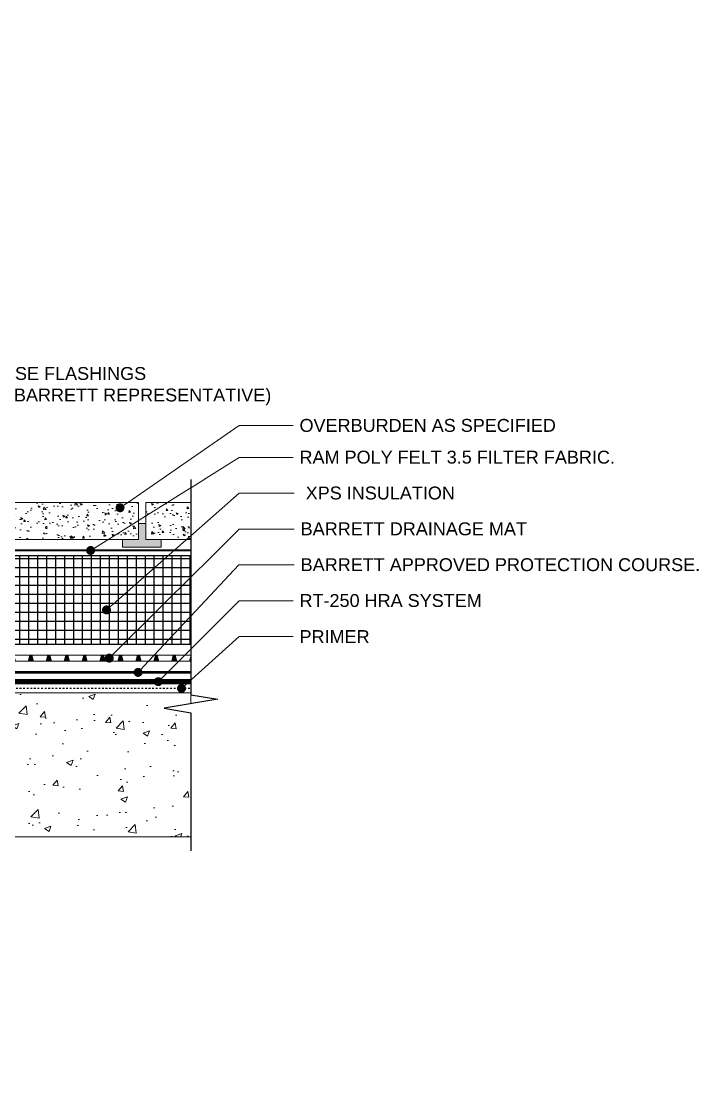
# Model space of a CAD drawing. Header units: inches. Extents: x -0.6 to 87.1, y 0 to 63.4.
# Drawn here: x 49.3 to 87.1, y 1.5 to 61.4 of the extents above; entities that cross this region are included whole.
import ezdxf
from ezdxf import colors
from ezdxf.entities.mleader import LeaderData, LeaderLine
from ezdxf.math import Vec2, Vec3

# ---------------------------------------------------------------- set-up
doc = ezdxf.new("R2010")
doc.units = ezdxf.units.IN
doc.header["$MEASUREMENT"] = 0
doc.set_wipeout_variables(frame=1)
for name, pattern in [('Dash', [0.25, 0.125, -0.125]), ('Dashed - Dense', [0.8, 0.5, -0.3]), ('DASHED2', [0.1875, 0.125, -0.0625]), ('Wipeout_Contour', [39.370079, 0, -39.370079])]:
    doc.linetypes.add(name, pattern=pattern)
for name, color, linetype, lineweight in [('Drainage Mat', 191, 'Continuous', 0), ('Others', 190, 'Continuous', 0), ('RAM POLY FELT 3.5 FILTER FABRIC.', 4, 'Dash', 0), ('RT-250 HRA SYSTEM LIQUID', 241, 'Continuous', 0), ('RT-250 HRA SYSTEM MESH', 3, 'Continuous', 0), ('Text', 20, 'Continuous', 0)]:
    doc.layers.add(name, color=color, linetype=linetype, lineweight=lineweight)
for name, color, linetype in [('Insulation Border', 8, 'Continuous'), ('Insulation Foam', 9, 'Continuous'), ('Primer', 32, 'DASHED2')]:
    doc.layers.add(name, color=color, linetype=linetype)
doc.layers.add('Protection Course', color=99, linetype='Dashed - Dense', lineweight=0, true_color=0x216123)
doc.styles.get("Standard").update_dxf_attribs({"font": 'arial.ttf'})

# ---------------------------------------------------------------- blocks, each defined once
blk = doc.blocks.new('_Dot')
at = {"color": 0, "linetype": 'ByBlock', "lineweight": -2}
blk.add_line((-0.5, 0), (-1, 0), dxfattribs=at)
at = {"color": 0, "linetype": 'ByBlock', "const_width": 0.5}
blk.add_lwpolyline([(-0.25, 0, 1), (0.25, 0, 1)], format="xyb", close=True, dxfattribs=at)
blk = doc.blocks.new('*U15')
at = {"layer": 'Drainage Mat'}
h = blk.add_hatch(color=256, dxfattribs=at)
h.dxf.hatch_style = 1
h.paths.add_polyline_path([(0.5, 0.343), (0.447, 0.343), (0.355, 0), (0.5, 0), (0.645, 0), (0.553, 0.343)])
at = {"layer": 'Drainage Mat', "linetype": 'Continuous'}
for points in [[(0, 0.343), (1, 0.343)], [(0, 0), (1, 0)]]:
    blk.add_lwpolyline(points, dxfattribs=at)
blk.add_lwpolyline([(0.5, 0.343), (0.447, 0.343), (0.355, 0), (0.5, 0), (0.645, 0), (0.553, 0.343)], close=True, dxfattribs=at)
blk = doc.blocks.new('*U16')
at = {"layer": 'Drainage Mat', "color": 0, "linetype": 'ByBlock', "lineweight": -2, "transparency": 16777216}
for p in [(17.301, 25.721), (18.301, 25.721), (19.301, 25.721), (20.301, 25.721), (21.301, 25.721), (22.301, 25.721), (23.301, 25.721), (24.301, 25.721), (25.301, 25.721), (26.301, 25.721), (27.301, 25.721), (28.301, 25.721), (29.301, 25.721), (30.301, 25.721), (31.301, 25.721), (32.301, 25.721), (33.301, 25.721), (34.301, 25.721), (35.301, 25.721), (36.301, 25.721), (37.301, 25.721), (38.301, 25.721), (39.301, 25.721), (40.301, 25.721), (41.301, 25.721), (42.301, 25.721), (43.301, 25.721), (44.301, 25.721), (45.301, 25.721), (46.301, 25.721), (47.301, 25.721), (48.301, 25.721), (49.301, 25.721), (50.301, 25.721), (51.301, 25.721), (52.301, 25.721), (53.301, 25.721), (54.301, 25.721), (55.301, 25.721), (56.301, 25.721), (57.301, 25.721), (58.301, 25.721), (59.301, 25.721)]:
    blk.add_blockref('*U15', p, dxfattribs=at)

msp = doc.modelspace()

# ---------------------------------------------------------------- hatches: boundary and pattern name
at = {"layer": 'Insulation Foam'}
h = msp.add_hatch(dxfattribs=at)
h.set_pattern_fill('NET', color=256, scale=4)
h.set_pattern_definition([(0, (10.1874, 23.9621), (0, 0.5), []), (90, (10.1874, 23.9621), (-0.5, 3e-17), [])])
h.paths.add_polyline_path([(11.20828, 31.61438), (11.20376, 29.05572), (11.68607, 28.54234), (11.68366, 27.18139), (16.4147, 27.17303), (17.40717, 26.68283), (58.72945, 26.68283), (58.72945, 31.61438)])
at = {"layer": 'Others'}
h = msp.add_hatch(dxfattribs=at)
h.set_pattern_fill('CONCRETE___STRUCTURAL_0002', color=256, style=0, pattern_type=2)
h.set_pattern_definition([(130, (47.1633, 33.3214), (1.17164, 0.10251), [0.12251, -1.34764]), (185, (47.1633, 33.3214), (0.22665, 1.2287), [0.09801, -1.07811]), (79.549, (47.0657, 33.3128), (-0.945, 1.1262), [0.10412, -1.14531]), (133.816, (47.1633, 33.648), (1.74334, 0.27037), [0.18377, -2.02145]), (83.364, (47.018, 33.6255), (-1.52677, 1.59122), [0.15618, -1.71797]), (188.816, (47.1633, 33.648), (-1.52677, 1.59122), [0.147, -1.61716]), (159, (47, 33.5664), (0.97505, 0.65768), [0.12251, -1.34764]), (214, (47, 33.5664), (-0.39745, 1.18453), [0.09801, -1.07811]), (108.549, (46.9187, 33.5116), (-1.3725, 0.52685), [0.10412, -1.14531]), (142.5, (47.1633, 33.32135), (-0.019863, 0.543781), [0, -1.06504, 0, -1.094443, 0, -1.082192]), (172.5, (47.1633, 33.32135), (-0.429723, 0.64427), [0, -0.623996, 0, -1.040538, 0, -0.412458]), (212.5, (47.5276, 33.32135), (0.871998, 0.036843), [0, -0.408374, 0, -1.27413, 0, -1.69067]), (222.5, (47.69094, 33.32135), (-0.95263, 0.16352), [0, -0.530887, 0, -0.84615, 0, -1.20062])])
h.paths.add_polyline_path([(55.80706, 34.58989), (41.47414, 34.58989), (41.47414, 32.51215), (55.80706, 32.51215)])
h = msp.add_hatch(dxfattribs=at)
h.set_pattern_fill('CONCRETE___STRUCTURAL_0002', color=256, style=0, pattern_type=2)
h.set_pattern_definition([(130, (61.9036, 33.3214), (1.17164, 0.1025), [0.12251, -1.34764]), (185, (61.9036, 33.3214), (0.22665, 1.2287), [0.098, -1.0781]), (79.549, (61.806, 33.3128), (-0.945, 1.1262), [0.10412, -1.14531]), (133.816, (61.9036, 33.648), (1.74334, 0.27037), [0.18377, -2.02145]), (83.364, (61.7584, 33.6255), (-1.52677, 1.5912), [0.1562, -1.71797]), (188.816, (61.9036, 33.648), (-1.52677, 1.5912), [0.147, -1.61716]), (159, (61.7403, 33.5664), (0.97505, 0.65768), [0.12251, -1.34764]), (214, (61.7403, 33.5664), (-0.39745, 1.18453), [0.098, -1.0781]), (108.549, (61.659, 33.5116), (-1.3725, 0.52685), [0.10412, -1.14531]), (142.5, (61.90364, 33.32135), (-0.019863, 0.54378), [0, -1.06504, 0, -1.094443, 0, -1.08219]), (172.5, (61.90364, 33.32135), (-0.429723, 0.64427), [0, -0.623996, 0, -1.04054, 0, -0.41246]), (212.5, (62.2679, 33.32135), (0.871998, 0.036843), [0, -0.408374, 0, -1.27413, 0, -1.69067]), (222.5, (62.4313, 33.32135), (-0.95263, 0.16352), [0, -0.53089, 0, -0.84615, 0, -1.20062])])
h.paths.add_polyline_path([(58.72942, 34.58989), (56.21447, 34.58989), (56.21447, 32.51215), (58.72942, 32.51215)])
msp.add_hatch(color=256, dxfattribs=at).paths.add_polyline_path([(57.07138, 32.51215), (57.07138, 32.09837), (54.90514, 32.09837), (54.90514, 32.51215), (55.80706, 32.51215), (55.80706, 33.41985), (56.21447, 33.41985), (56.21447, 32.51215)])
h = msp.add_hatch(dxfattribs=at)
h.set_pattern_fill('CONCRETE___STRUCTURAL_0002', color=256, style=0, pattern_type=2)
h.set_pattern_definition([(50, (34.2105, 12.7542), (-3.64368, 0.31878), [0.381, -4.191]), (355, (34.2105, 12.7542), (-0.70486, 3.82114), [0.3048, -3.3528]), (100.451, (34.514, 12.7277), (2.93883, 3.50235), [0.3238, -3.5618]), (46.184, (34.2105, 13.7702), (-5.4216, 0.84084), [0.5715, -6.2865]), (96.636, (34.6623, 13.7), (4.7481, 4.9485), [0.4857, -5.3427]), (351.184, (34.2105, 13.77), (4.7481, 4.9485), [0.4572, -5.0292]), (21, (34.7185, 13.5162), (-3.0323, 2.0453), [0.381, -4.191]), (326, (34.7185, 13.5162), (1.23604, 3.68376), [0.3048, -3.3528]), (71.451, (34.9712, 13.3458), (4.26833, 1.63845), [0.3238, -3.5618]), (37.5, (34.2105, 12.7542), (0.06177, 1.6911), [0, -3.31216, 0, -3.4036, 0, -3.3655]), (7.5, (34.2105, 12.7542), (1.33639, 2.00361), [0, -1.94056, 0, -3.23596, 0, -1.2827]), (327.5, (33.0777, 12.7542), (-2.71182, 0.11458), [0, -1.27, 0, -3.9624, 0, -5.2578]), (317.5, (32.5697, 12.7542), (2.96259, 0.50853), [0, -1.651, 0, -2.63144, 0, -3.7338])])
h.paths.add_polyline_path([(3.18738, 1.54636), (10.18738, 1.54636), (10.18738, 15.93176), (58.7295, 15.93176), (58.7295, 23.96209), (10.16808, 23.96209), (3.18738, 23.96209)])

# ---------------------------------------------------------------- linework, layer by layer
at = {"layer": 'Drainage Mat'}
msp.add_lwpolyline([(59.38948, 25.72099), (17.30052, 25.72099)], dxfattribs=at)
at = {"layer": 'Insulation Border', "flags": 128}
msp.add_lwpolyline([(11.20828, 31.61438), (11.20376, 29.05572), (11.68607, 28.54234), (11.68366, 27.18139), (16.4147, 27.17303), (17.40717, 26.68283), (58.72945, 26.68283), (58.72945, 31.61438)], close=True, dxfattribs=at)
at = {"layer": 'Others', "flags": 128}
for points in [[(55.80706, 34.58989), (41.47414, 34.58989), (41.47414, 32.51215), (55.80706, 32.51215)], [(58.72942, 34.58989), (56.21447, 34.58989), (56.21447, 32.51215), (58.72942, 32.51215)], [(57.07138, 32.51215), (57.07138, 32.09837), (54.90514, 32.09837), (54.90514, 32.51215), (55.80706, 32.51215), (55.80706, 33.41985), (56.21447, 33.41985), (56.21447, 32.51215)], [(3.18738, 1.54636), (10.18738, 1.54636), (10.18738, 15.93176), (58.7295, 15.93176), (58.7295, 23.96209), (10.16808, 23.96209), (3.18738, 23.96209)]]:
    msp.add_lwpolyline(points, close=True, dxfattribs=at)
at = {"layer": 'Primer', "ltscale": 0.2}
msp.add_lwpolyline([(58.86909, 24.20765), (16.09392, 24.20765), (14.98872, 24.30546), (10.35511, 24.30546), (10.35806, 61.27703)], dxfattribs=at)
at = {"layer": 'Protection Course', "linetype": 'Dashed - Dense', "ltscale": 0.2, "const_width": 0.14148}
msp.add_lwpolyline([(58.82606, 25.10264), (17.02799, 25.10264), (16.06251, 25.5943), (11.568, 25.60119)], dxfattribs=at)
at = {"layer": 'RAM POLY FELT 3.5 FILTER FABRIC.', "ltscale": 0.2, "const_width": 0.11517}
msp.add_lwpolyline([(11.35544, 35.06658), (11.35544, 31.90772), (58.72943, 31.90772)], dxfattribs=at)
at = {"layer": 'RT-250 HRA SYSTEM LIQUID', "const_width": 0.3}
msp.add_lwpolyline([(58.82287, 24.58554), (14.57656, 24.58554), (14.1122, 24.84975), (11.0038, 24.84975), (11.0038, 28.24544), (10.71483, 28.66778), (10.74478, 61.27705)], dxfattribs=at)
at = {"layer": 'RT-250 HRA SYSTEM MESH'}
msp.add_lwpolyline([(58.82287, 24.58554), (14.57656, 24.58554), (14.1122, 24.84975), (11.0038, 24.84975), (11.0038, 28.24544), (10.71483, 28.66778), (10.74478, 61.27705)], dxfattribs=at)

# ---------------------------------------------------------------- block references
at = {"layer": 'Drainage Mat'}
msp.add_blockref('*U16', (0, 0), dxfattribs=at)

# ---------------------------------------------------------------- leaders
at = {"layer": 'Text'}
ml = msp.add_multileader_mtext('Standard', dxfattribs=at)
ml.set_content('RAM HDR 327 SET IN RT-250 TYPICAL ALL 90 DEGREE BASE FLASHINGS \\Por POLYFELT 125 VP EMBEDDED IN RT-250 *(CONSULT A BARRETT REPRESENTATIVE)', color=256)
ml.set_leader_properties(color=256, lineweight=0)
ml.set_arrow_properties(name='DOT')
ml.build(insert=Vec2(0, 0))
ml.multileader.update_dxf_attribs({"text_left_attachment_type": 2, "text_right_attachment_type": 2, "dogleg_length": 0.36, "arrow_head_size": 0.5})
ctx = ml.context
ctx.base_point, ctx.char_height, ctx.arrow_head_size, ctx.landing_gap_size, ctx.plane_origin = Vec3(20.66152, 41.06491), 0.72, 0.5, 0.36, Vec3(10.64875, 26.13178)
ctx.left_attachment, ctx.right_attachment = 2, 2
notes = []
notes.append((ctx, [(1, (1, 1, 0), (18.21698, 41.06491), (1, 0), 2.44454, [(0, [(10.81466, 26.81415)], 0, [])])]))
ctx.mtext.insert, ctx.mtext.defined_height, ctx.mtext.flow_direction = Vec3(21.02152, 42.14351), 3.22093, 5
for ctx, leaders in notes:
    for number, flags, end, landing, length, lines in leaders:
        leader = LeaderData()
        leader.index, (leader.has_last_leader_line, leader.has_dogleg_vector, leader.attachment_direction) = number, flags
        leader.last_leader_point, leader.dogleg_vector, leader.dogleg_length = Vec3(end), Vec3(landing), length
        for number, points, colour, breaks in lines:
            line = LeaderLine()
            line.index, line.vertices, line.color, line.breaks = number, Vec3.list(points), colors.encode_raw_color(colour), breaks
            leader.lines.append(line)
        ctx.leaders.append(leader)

# ---------------------------------------------------------------- next in the draw order: wipeouts: each hides what was drawn before it
at = {"linetype": 'Wipeout_Contour', "ltscale": 411.211277}
msp.add_wipeout([(67.46948, 35.87423), (58.72941, 35.87419), (58.72948, 23.85175), (60.22948, 23.60175), (57.22948, 23.10174), (58.72948, 22.85175), (58.72952, 15.14436), (67.46959, 15.14441)], dxfattribs=at)

# ---------------------------------------------------------------- next in the draw order: linework, layer by layer
at = {"linetype": 'Continuous'}
for p, q in [((58.72941, 35.87419), (58.72948, 23.85175)), ((60.22948, 23.60175), (57.22948, 23.10174)), ((58.72948, 23.85175), (60.22948, 23.60175)), ((57.22948, 23.10174), (58.72948, 22.85175)), ((58.72948, 22.85175), (58.72952, 15.14436))]:
    msp.add_line(p, q, dxfattribs=at)

# ---------------------------------------------------------------- next in the draw order: leaders
at = {"layer": 'Text'}
ml = msp.add_multileader_mtext('Standard', dxfattribs=at)
ml.set_content('OVERBURDEN AS SPECIFIED', color=256)
ml.set_leader_properties(color=256, lineweight=0)
ml.set_arrow_properties(name='DOT')
ml.build(insert=Vec2(0, 0))
ml.multileader.update_dxf_attribs({"text_left_attachment_type": 2, "text_right_attachment_type": 2, "dogleg_length": 11.28087, "arrow_head_size": 0.5})
ctx = ml.context
ctx.base_point, ctx.char_height, ctx.arrow_head_size, ctx.landing_gap_size, ctx.plane_origin = Vec3(64.43083, 38.8742), 0.72, 0.5, 0.36, Vec3(39.5613, 33.90506)
ctx.left_attachment, ctx.right_attachment = 2, 2
notes = []
notes.append((ctx, [(0, (1, 1, 0), (61.43083, 38.8742), (1, 0), 3, [(0, [(54.7743, 34.28995)], 0, [])])]))
ctx.mtext.insert, ctx.mtext.flow_direction = Vec3(64.79083, 39.24672), 5
ml = msp.add_multileader_mtext('Standard', dxfattribs=at)
ml.set_content('RAM POLY FELT 3.5 FILTER FABRIC.', color=256)
ml.set_leader_properties(color=256, lineweight=0)
ml.set_arrow_properties(name='DOT')
ml.build(insert=Vec2(0, 0))
ml.multileader.update_dxf_attribs({"text_left_attachment_type": 2, "text_right_attachment_type": 2, "dogleg_length": 0.36, "arrow_head_size": 0.5})
ctx = ml.context
ctx.base_point, ctx.char_height, ctx.arrow_head_size, ctx.landing_gap_size, ctx.plane_origin = Vec3(64.43083, 37.10131), 0.72, 0.5, 0.36, Vec3(45.7217, 31.52659)
ctx.left_attachment, ctx.right_attachment = 2, 2
notes.append((ctx, [(0, (1, 1, 0), (61.43083, 37.10131), (1, 0), 3, [(0, [(53.13164, 31.90772)], 0, [])])]))
ctx.mtext.insert, ctx.mtext.flow_direction = Vec3(64.79083, 37.47384), 5
ml = msp.add_multileader_mtext('Standard', dxfattribs=at)
ml.set_content(' XPS INSULATION', color=256)
ml.set_leader_properties(color=256, lineweight=0)
ml.set_arrow_properties(name='DOT')
ml.build(insert=Vec2(0, 0))
ml.multileader.update_dxf_attribs({"text_left_attachment_type": 2, "text_right_attachment_type": 2, "dogleg_length": 0.36, "arrow_head_size": 0.5})
ctx = ml.context
ctx.base_point, ctx.char_height, ctx.arrow_head_size, ctx.landing_gap_size, ctx.plane_origin = Vec3(64.4946, 35.10131), 0.72, 0.5, 0.36, Vec3(59.81955, 28.83246)
ctx.left_attachment, ctx.right_attachment = 2, 2
notes.append((ctx, [(0, (1, 1, 0), (61.43083, 35.10131), (1, 0), 3.06377, [(0, [(54.01833, 28.58923)], 0, [])])]))
ctx.mtext.insert, ctx.mtext.flow_direction = Vec3(64.8546, 35.47384), 5
ml = msp.add_multileader_mtext('Standard', dxfattribs=at)
ml.set_content('BARRETT DRAINAGE MAT', color=256)
ml.set_leader_properties(color=256, lineweight=0)
ml.set_arrow_properties(name='DOT')
ml.build(insert=Vec2(0, 0))
ml.multileader.update_dxf_attribs({"text_left_attachment_type": 2, "text_right_attachment_type": 2, "dogleg_length": 0.36, "arrow_head_size": 0.5})
ctx = ml.context
ctx.base_point, ctx.char_height, ctx.arrow_head_size, ctx.landing_gap_size, ctx.plane_origin = Vec3(64.4946, 33.10131), 0.72, 0.5, 0.36, Vec3(60.7098, 25.94939)
ctx.left_attachment, ctx.right_attachment = 2, 2
notes.append((ctx, [(0, (1, 1, 0), (61.43083, 33.10131), (1, 0), 3.06377, [(0, [(54.17296, 25.89983)], 0, [])])]))
ctx.mtext.insert, ctx.mtext.flow_direction = Vec3(64.8546, 33.47384), 5
ml = msp.add_multileader_mtext('Standard', dxfattribs=at)
ml.set_content('BARRETT APPROVED PROTECTION COURSE.', color=256)
ml.set_leader_properties(color=256, lineweight=0)
ml.set_arrow_properties(name='DOT')
ml.build(insert=Vec2(0, 0))
ml.multileader.update_dxf_attribs({"text_left_attachment_type": 2, "text_right_attachment_type": 2, "dogleg_length": 0.36, "arrow_head_size": 0.5})
ctx = ml.context
ctx.base_point, ctx.char_height, ctx.arrow_head_size, ctx.landing_gap_size, ctx.plane_origin = Vec3(64.4946, 31.10131), 0.72, 0.5, 0.36, Vec3(60.60581, 25.10264)
ctx.left_attachment, ctx.right_attachment = 2, 2
notes.append((ctx, [(0, (1, 1, 0), (61.41194, 31.10131), (1, 0), 3.08266, [(0, [(55.78105, 25.10264)], 0, [])])]))
ctx.mtext.insert, ctx.mtext.flow_direction = Vec3(64.8546, 31.47384), 5
ml = msp.add_multileader_mtext('Standard', dxfattribs=at)
ml.set_content('RT-250 HRA SYSTEM', color=256)
ml.set_leader_properties(color=256, lineweight=0)
ml.set_arrow_properties(name='DOT')
ml.build(insert=Vec2(0, 0))
ml.multileader.update_dxf_attribs({"text_left_attachment_type": 2, "text_right_attachment_type": 2, "dogleg_length": 0.36, "arrow_head_size": 0.5})
ctx = ml.context
ctx.base_point, ctx.char_height, ctx.arrow_head_size, ctx.landing_gap_size, ctx.plane_origin = Vec3(64.43083, 29.10131), 0.72, 0.5, 0.36, Vec3(58.0544, 24.56876)
ctx.left_attachment, ctx.right_attachment = 2, 2
notes.append((ctx, [(0, (1, 1, 0), (61.43083, 29.10131), (1, 0), 3, [(0, [(56.90853, 24.58554)], 0, [])])]))
ctx.mtext.insert, ctx.mtext.flow_direction = Vec3(64.79083, 29.47384), 5
ml = msp.add_multileader_mtext('Standard', dxfattribs=at)
ml.set_content('PRIMER', color=256)
ml.set_leader_properties(color=256, lineweight=0)
ml.set_arrow_properties(name='DOT')
ml.build(insert=Vec2(0, 0))
ml.multileader.update_dxf_attribs({"text_left_attachment_type": 2, "text_right_attachment_type": 2, "dogleg_length": 0.36, "arrow_head_size": 0.5})
ctx = ml.context
ctx.base_point, ctx.char_height, ctx.arrow_head_size, ctx.landing_gap_size, ctx.plane_origin = Vec3(64.43083, 27.10131), 0.72, 0.5, 0.36, Vec3(52.2298, 24.20765)
ctx.left_attachment, ctx.right_attachment = 2, 2
notes.append((ctx, [(0, (1, 1, 0), (61.43083, 27.10131), (1, 0), 3, [(0, [(58.20449, 24.20765)], 0, [])])]))
ctx.mtext.insert, ctx.mtext.width, ctx.mtext.flow_direction = Vec3(64.79083, 27.46131), 14.2675082, 5
for ctx, leaders in notes:
    for number, flags, end, landing, length, lines in leaders:
        leader = LeaderData()
        leader.index, (leader.has_last_leader_line, leader.has_dogleg_vector, leader.attachment_direction) = number, flags
        leader.last_leader_point, leader.dogleg_vector, leader.dogleg_length = Vec3(end), Vec3(landing), length
        for number, points, colour, breaks in lines:
            line = LeaderLine()
            line.index, line.vertices, line.color, line.breaks = number, Vec3.list(points), colors.encode_raw_color(colour), breaks
            leader.lines.append(line)
        ctx.leaders.append(leader)

doc.saveas('drawing.dxf')
